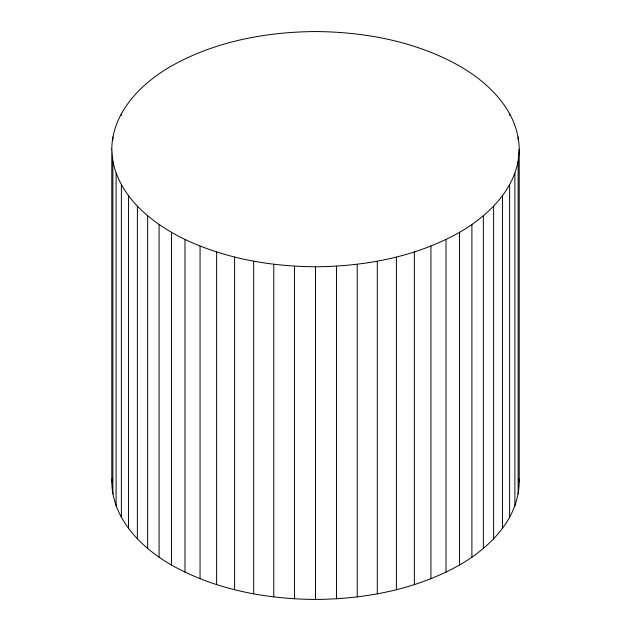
<?xml version="1.0" encoding="UTF-8"?>
<svg xmlns="http://www.w3.org/2000/svg" width="631" height="631" viewBox="0 0 631 631"><rect width="100%" height="100%" fill="white"/><g stroke="black" fill="none" stroke-linecap="round" stroke-linejoin="round"><path stroke-width="0.95" d="M111.782 149.168C112.271 112.168 141.226 83.292 171.451 66.003C215.116 41.433 265.801 31.936 315.5 31.55C365.191 31.936 415.884 41.433 459.549 66.003C489.774 83.292 518.729 112.168 519.218 149.168L519.218 481.832C518.729 518.832 489.774 547.708 459.549 565.005C415.884 589.567 365.199 599.064 315.5 599.45C265.801 599.064 215.116 589.567 171.451 565.005C141.226 547.708 112.271 518.832 111.782 481.832L111.782 149.168L112.87 161.315L112.87 493.978M111.782 481.832L112.034 479.032M518.13 493.978L518.13 161.315L519.218 149.168M112.87 161.315C120.371 198.347 152.678 223.768 184.978 239.465C225.606 258.631 270.794 266.495 315.5 266.779C365.199 266.392 415.884 256.896 459.549 232.334C486.462 216.693 511.883 193.054 518.13 161.315M518.966 479.032L519.218 481.832M518.13 137.022L518.13 139.972M514.896 173.265L514.896 505.936M509.619 113.485L509.619 115.457M509.619 184.844L509.619 517.515M502.457 195.878L502.457 528.549M493.623 206.234L493.623 538.906M483.354 215.81L483.354 548.481M471.909 224.526L471.909 557.189M459.549 232.334L459.549 565.005M446.022 239.465L446.022 572.136M430.934 246.074L430.934 578.745M414.354 252.006L414.354 584.677M396.41 257.109L396.41 589.772M377.299 261.242L377.299 593.905M357.241 264.286L357.241 596.958M336.536 266.148L336.536 598.819M315.5 266.779L315.5 599.45M294.464 266.148L294.464 598.819M273.759 264.286L273.759 596.958M253.701 261.242L253.701 593.905M234.59 257.109L234.59 589.772M216.646 252.006L216.646 584.677M200.066 246.074L200.066 578.745M184.978 239.465L184.978 572.136M171.451 232.334L171.451 565.005M159.091 224.526L159.091 557.189M147.646 215.81L147.646 548.481M137.377 206.234L137.377 538.906M128.543 195.878L128.543 528.549M121.381 113.485L121.381 115.457M121.381 184.844L121.381 517.515M116.104 173.265L116.104 505.936M112.87 137.022L112.87 139.972"/></g></svg>
